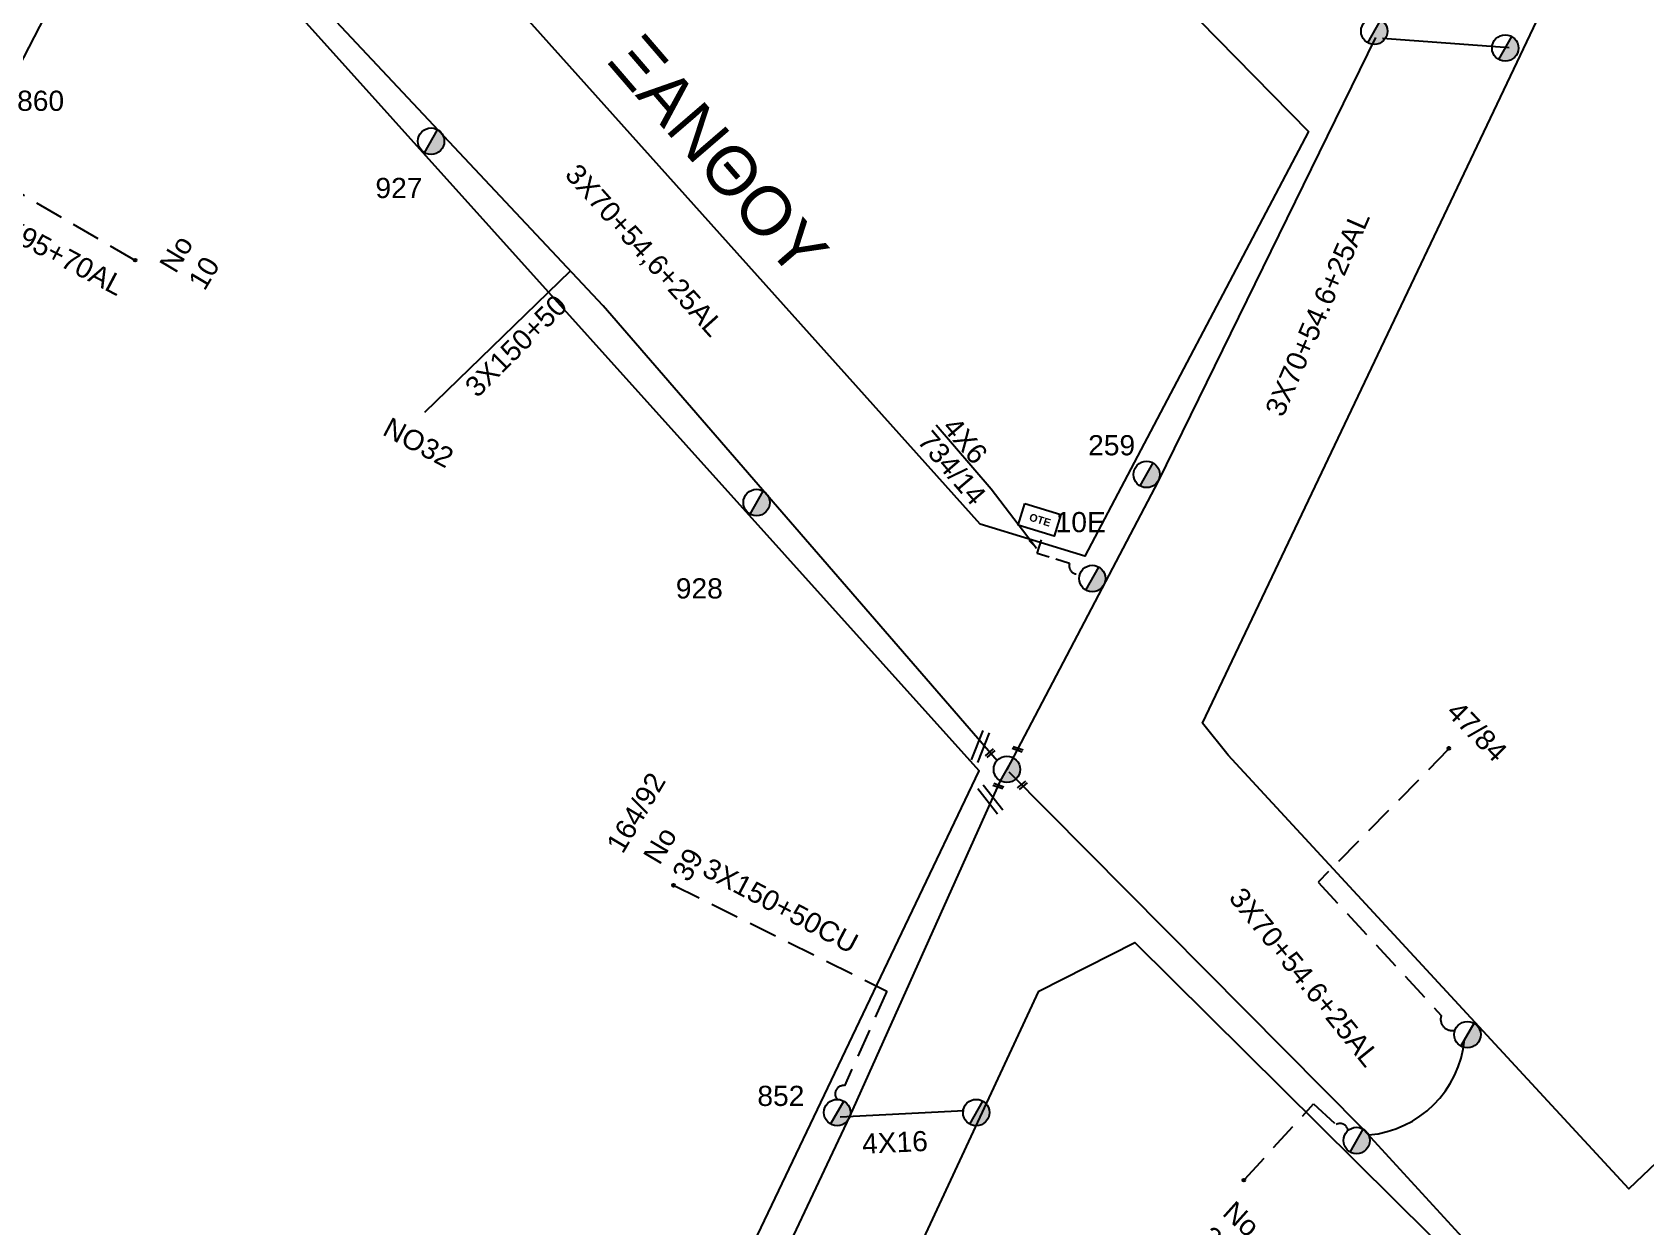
# Model space of a CAD drawing. Header units: millimetres. Extents: x 771 to 3391, y 686 to 1835.
# Drawn here: x 1559.8 to 1703.7, y 1215.3 to 1321.7 of the extents above; entities that cross this region are included whole.
import ezdxf

# ---------------------------------------------------------------- set-up
doc = ezdxf.new("R2010")
doc.units = ezdxf.units.MM
doc.linetypes.add('DASHED', pattern=[19.05, 12.7, -6.35])
for name, color, linetype in [('Pillar OTE', 7, 'Continuous'), ('Άγνωστα', 7, 'Continuous'), ('Εναέρια παροχή ΧΤ 4x16', 7, 'SYN_LINE'), ('Επιγραφές - Σχήματα', 7, 'Continuous'), ('Καλωδια ΧΤ  3X95+50', 7, 'Continuous'), ('Καλώδια ΧΤ   3x150+50CU', 7, 'DASHED'), ('Μηχανική τομή', 7, 'Continuous'), ('Στύλος ΦΜ', 7, 'Continuous'), ('Στύλος ΦΜ @ 1', 7, 'Continuous'), ('Συνδέσεις', 7, 'Continuous'), ('Συνεστραμμένα ΧΤ   3x70+54.6+25 AL', 7, 'SYN_LINE'), ('Τομή', 7, 'Continuous'), ('Υπόβαθρο ΔΕΗ', 7, 'Continuous'), ('Υπόγεια καλώδια Παροχών ΧΤ   4x6', 7, 'DASHED')]:
    doc.layers.add(name, color=color, linetype=linetype)
doc.styles.add('arial', font='ARIAL.TTF')
doc.styles.get("Standard").update_dxf_attribs({"font": 'ARIAL.TTF'})
doc.linetypes.add('SYN_LINE', pattern='A,0.5,-0.0001,["/\\/\\/\\/",Standard,S=0.1,R=0,X=0,Y=-0.05],-0.25', length=0.7501)
doc.dimstyles.new('ISO-25', dxfattribs={"dimtxt": 2.5, "dimasz": 2.5, "dimexe": 1.25, "dimexo": 0.625, "dimtad": 1, "dimtxsty": 'Standard', "dimcen": 2.5, "dimadec": 0, "dimazin": 0, "dimtfac": 1, "dimtmove": 0, "dimatfit": 3, "dimfxl": 1, "dimarcsym": 0})

# ---------------------------------------------------------------- blocks, each defined once
blk = doc.blocks.new('ΥΠΑΡΧΩΝ ΤΣΙΜΕΝΤΕΝΙΟΣ ΣΤΥΛΟΣ')
at = {"layer": 'Στύλος ΦΜ'}
blk.add_hatch(color=7, dxfattribs=at).paths.add_polyline_path([(-1.29, -2.28, 0.574793), (2.62, 0, 0.268822), (1.3, 2.27)])
at = {"layer": 'Στύλος ΦΜ', "color": 7}
blk.add_line((-1.29, -2.28), (1.3, 2.27), dxfattribs=at)
blk.add_circle((0, 0), 2.62, dxfattribs=at)
at = {"layer": 'Στύλος ΦΜ', "flags": 4}
for tag, p in [('ΑΡΙΘΜΟΣ', (-4.68, 8.05)), ('ΤΥΠΟΣ', (-4.91, 3.03))]:
    blk.add_attdef(tag, p, '', height=4, dxfattribs=at)
blk = doc.blocks.new('ΤΟΜΗ')
at = {"layer": 'Τομή', "ltscale": 40}
for p, q in [((-5.68, 0), (5.68, 0)), ((5.68, -2.33), (-5.68, -2.33))]:
    blk.add_line(p, q, dxfattribs=at)
blk = doc.blocks.new('ΜΗΧΑΝΙΚΗ ΤΟΜΗ')
at = {"layer": 'Μηχανική τομή', "ltscale": 40}
for p, q in [((-1.89, 0.78), (1.89, 0.78)), ((1.89, 0), (-1.89, 0))]:
    blk.add_line(p, q, dxfattribs=at)
blk = doc.blocks.new('_ΣΥΝΔΕΣΗ')
at = {"layer": 'Συνδέσεις', "linetype": 'SYN_LINE', "ltscale": 40}
blk.add_hatch(color=256, dxfattribs=at).paths.add_polyline_path([(0.5, -0.01, 1), (-0.5, -0.01, 1)])
at = {"layer": 'Συνδέσεις'}
blk.add_circle((0, -0.01), 0.5, dxfattribs=at)
blk = doc.blocks.new('PILLAR ΟΤΕ')
at = {"layer": 'Pillar OTE', "ltscale": 40}
blk.add_lwpolyline([(-3.31, 2.02), (3.39, 2.02), (3.39, -1.99), (-3.31, -1.99)], close=True, dxfattribs=at)
at = {"layer": 'Pillar OTE', "insert": (-1.81, 0.71), "char_height": 1.3575, "width": 109.961, "attachment_point": 1}
blk.add_mtext('{\\fArial|b1|i0|c161|p34;OTE}', dxfattribs=at)

msp = doc.modelspace()

# ---------------------------------------------------------------- linework, layer by layer
at = {"layer": 'Άγνωστα', "color": 1, "linetype": 'Continuous'}
msp.add_lwpolyline([(1680.25061, 1321.20254), (1691.55477, 1320.36445)], dxfattribs=at)
at = {"layer": 'Άγνωστα', "color": 154}
msp.add_lwpolyline([(1594.81388, 1287.83393), (1607.79616, 1300.43826)], dxfattribs=at)
at = {"layer": 'Άγνωστα', "color": 62, "linetype": 'DASHED', "ltscale": 0.2}
msp.add_lwpolyline([(1667.96843, 1219.41921), (1674.10836, 1226.13687), (1674.10836, 1226.13687), (1674.10836, 1226.13687), (1676.12614, 1224.29262, -0.534716605), (1677.1757, 1223.75538)], format="xyb", dxfattribs=at)
at = {"layer": 'Εναέρια παροχή ΧΤ 4x16', "color": 85, "linetype": 'SYN_LINE', "ltscale": 8}
msp.add_lwpolyline([(1631.86147, 1224.97435), (1642.92527, 1225.55356)], dxfattribs=at)
at = {"layer": 'Καλωδια ΧΤ  3X95+50', "color": 2, "linetype": 'DASHED', "ltscale": 0.2}
msp.add_lwpolyline([(1568.95633, 1301.38101), (1552.96967, 1310.67335), (1552.96967, 1310.67335), (1552.96967, 1310.67335), (1554.93525, 1314.4807, 0.389958528), (1555.81928, 1315.88961)], format="xyb", dxfattribs=at)
at = {"layer": 'Καλώδια ΧΤ   3x150+50CU', "color": 62, "linetype": 'DASHED', "ltscale": 0.2}
msp.add_lwpolyline([(1686.12751, 1257.73864), (1674.51084, 1245.90844), (1685.49923, 1234.02209, 0.614516805), (1686.73333, 1232.72682)], format="xyb", dxfattribs=at)
at = {"layer": 'Καλώδια ΧΤ   3x150+50CU', "color": 85, "linetype": 'DASHED', "ltscale": 0.2}
msp.add_lwpolyline([(1616.99524, 1245.63604), (1636.03007, 1236.18515), (1636.03007, 1236.18515), (1632.24675, 1227.75787, 0.691833374), (1631.58916, 1226.53922)], format="xyb", dxfattribs=at)
at = {"layer": 'Συνεστραμμένα ΧΤ   3x70+54.6+25 AL', "color": 5, "linetype": 'SYN_LINE', "ltscale": 20}
msp.add_lwpolyline([(1645.85873, 1256.7406), (1610.71556, 1297.32911), (1580.01348, 1330.02675), (1574.34822, 1353.07327), (1543.98205, 1380.10522), (1519.49596, 1401.45541), (1487.21329, 1428.35199), (1475.65301, 1424.52658)], dxfattribs=at)
at = {"layer": 'Συνεστραμμένα ΧΤ   3x70+54.6+25 AL', "color": 62, "linetype": 'SYN_LINE', "ltscale": 20}
for points in [[(1679.62116, 1321.24921), (1660.22809, 1281.69356), (1646.74347, 1255.97478)], [(1646.92578, 1255.77119), (1678.53359, 1223.88809), (1698.48994, 1202.12924)]]:
    msp.add_lwpolyline(points, dxfattribs=at)
at = {"layer": 'Συνεστραμμένα ΧΤ   3x70+54.6+25 AL', "color": 85, "linetype": 'SYN_LINE', "ltscale": 20}
msp.add_lwpolyline([(1578.95574, 1149.57241), (1601.16475, 1172.10849), (1615.64776, 1188.84458), (1632.72251, 1225.01943), (1646.16017, 1254.9516)], dxfattribs=at)
at = {"layer": 'Συνεστραμμένα ΧΤ   3x70+54.6+25 AL', "color": 62, "linetype": 'SYN_LINE', "ltscale": 15}
msp.add_arc((1678.16564, 1232.77885), 9.45579, 275.1633134, 354.406288, dxfattribs=at)
at = {"layer": 'Υπόβαθρο ΔΕΗ'}
for points in [[(1576.46743, 1353.55549), (1627.73378, 1451.68435), (1634.19703, 1451.98118), (1703.93009, 1375.60808), (1679.21281, 1324.1158), (1679.21281, 1324.1158), (1679.21281, 1324.1158), (1636.90039, 1366.67172), (1645.10894, 1374.47827), (1637.65346, 1383.3777), (1620.17367, 1367.35924), (1673.65377, 1312.88338), (1673.65377, 1312.88338), (1673.65377, 1312.88338), (1653.68213, 1274.98237), (1644.36477, 1277.84103), (1576.46743, 1353.55549)], [(1666.48739, 1257.24345), (1664.20009, 1260.09948), (1708.21996, 1352.57075), (1722.19852, 1354.14074), (1777.13804, 1289.76541), (1702.23966, 1218.56954), (1666.48739, 1257.24345)], [(1503.61632, 1212.26674), (1544.46417, 1178.81489), (1563.91894, 1203.36486), (1572.0391, 1196.48349), (1552.79068, 1172.46464), (1578.05571, 1151.64163), (1612.88402, 1190.12458), (1644.26566, 1255.85992), (1574.62746, 1333.25465), (1567.10545, 1335.24439), (1514.01592, 1232.40975), (1503.61632, 1212.26674)], [(1645.34873, 1280.97234), (1640.41605, 1286.68684)], [(1588.93597, 1142.8135), (1624.80134, 1183.00912), (1649.58254, 1236.19794), (1658.15555, 1240.51782), (1691.08554, 1207.90112), (1607.15451, 1128.08618), (1588.93597, 1142.8135)]]:
    msp.add_lwpolyline(points, dxfattribs=at)
at = {"layer": 'Υπόγεια καλώδια Παροχών ΧΤ   4x6', "color": 62, "linetype": 'DASHED', "ltscale": 0.1}
msp.add_lwpolyline([(1653.2688, 1273.44286, -0.615113068), (1652.32878, 1274.35159), (1649.44353, 1275.23681), (1650.00835, 1277.07773)], format="xyb", dxfattribs=at)

# ---------------------------------------------------------------- block references
at = {"layer": 'Pillar OTE', "xscale": 0.5, "yscale": 0.5, "zscale": 0.5, "rotation": 342.9434605091374}
msp.add_blockref('PILLAR ΟΤΕ', (1649.62766, 1278.23097), dxfattribs=at)
at = {"layer": 'Μηχανική τομή'}
for p, xscale, yscale, zscale, rotation in [((1645.31304, 1257.33896), 0.249999999999919, 0.249999999999919, 0.249999999999919, 40.56615340063241), ((1647.66778, 1257.68193), 0.2500000000001928, 0.2500000000001928, 0.2500000000001928, 340.1919645374408), ((1645.94247, 1254.39128), 0.2500000000001928, 0.2500000000001928, 0.2500000000001928, 340.1919645374408), ((1648.18651, 1254.47935), 0.249999999999919, 0.249999999999919, 0.249999999999919, 40.56615340063241)]:
    msp.add_blockref('ΜΗΧΑΝΙΚΗ ΤΟΜΗ', p, dxfattribs=dict(at, xscale=xscale, yscale=yscale, zscale=zscale, rotation=rotation))
at = {"layer": 'Στύλος ΦΜ @ 1', "ltscale": 40}
ref = msp.add_blockref('ΥΠΑΡΧΩΝ ΤΣΙΜΕΝΤΕΝΙΟΣ ΣΤΥΛΟΣ', (1679.51829, 1321.82256), dxfattribs=dict(at, xscale=0.4499999999998181, yscale=0.4499999999998181, zscale=0.4499999999998181))
ref.add_attrib('ΤΥΠΟΣ', '860', (1676.44042, 1326.76768), dxfattribs={"layer": 'Στύλος ΦΜ', "height": 1.8, "flags": 4})
at = {"layer": 'Στύλος ΦΜ @ 1', "ltscale": 40, "xscale": 0.4499999999998181, "yscale": 0.4499999999998181, "zscale": 0.4499999999998181}
for p in [(1691.20479, 1320.32503), (1646.7412, 1255.97607), (1687.83549, 1232.31163), (1644.00597, 1225.36147), (1677.94802, 1222.8662)]:
    msp.add_blockref('ΥΠΑΡΧΩΝ ΤΣΙΜΕΝΤΕΝΙΟΣ ΣΤΥΛΟΣ', p, dxfattribs=at)
at = {"layer": 'Στύλος ΦΜ @ 1', "ltscale": 40}
ref = msp.add_blockref('ΥΠΑΡΧΩΝ ΤΣΙΜΕΝΤΕΝΙΟΣ ΣΤΥΛΟΣ', (1555.64403, 1317.05427), dxfattribs=dict(at, xscale=0.4499999999998181, yscale=0.4499999999998181, zscale=0.4499999999998181))
ref.add_attrib('ΤΥΠΟΣ', '860', (1558.42196, 1314.71867), dxfattribs={"layer": 'Στύλος ΦΜ', "height": 1.8, "flags": 4})
ref = msp.add_blockref('ΥΠΑΡΧΩΝ ΤΣΙΜΕΝΤΕΝΙΟΣ ΣΤΥΛΟΣ', (1595.36187, 1312.01064), dxfattribs=dict(at, xscale=0.4499999999998181, yscale=0.4499999999998181, zscale=0.4499999999998181))
ref.add_attrib('ΤΥΠΟΣ', '927', (1590.39451, 1306.94103), dxfattribs={"layer": 'Στύλος ΦΜ', "height": 1.8, "flags": 4})
ref = msp.add_blockref('ΥΠΑΡΧΩΝ ΤΣΙΜΕΝΤΕΝΙΟΣ ΣΤΥΛΟΣ', (1659.20981, 1282.28538), dxfattribs=dict(at, xscale=0.4499999999998181, yscale=0.4499999999998181, zscale=0.4499999999998181))
ref.add_attrib('ΤΥΠΟΣ', '259', (1653.98781, 1283.99006), dxfattribs={"layer": 'Στύλος ΦΜ', "height": 1.8, "flags": 4})
ref = msp.add_blockref('ΥΠΑΡΧΩΝ ΤΣΙΜΕΝΤΕΝΙΟΣ ΣΤΥΛΟΣ', (1624.40236, 1279.77836), dxfattribs=dict(at, xscale=0.4499999999998181, yscale=0.4499999999998181, zscale=0.4499999999998181))
ref.add_attrib('ΤΥΠΟΣ', '928', (1617.19721, 1271.22194), dxfattribs={"layer": 'Στύλος ΦΜ', "height": 1.8, "flags": 4})
ref = msp.add_blockref('ΥΠΑΡΧΩΝ ΤΣΙΜΕΝΤΕΝΙΟΣ ΣΤΥΛΟΣ', (1654.36046, 1273.0008), dxfattribs=dict(at, xscale=0.4499999999998181, yscale=0.4499999999998181, zscale=0.4499999999998181))
ref.add_attrib('ΑΡΙΘΜΟΣ', '10Ε', (1651.0886, 1277.13411), dxfattribs={"layer": 'Στύλος ΦΜ', "height": 1.8, "flags": 4})
ref = msp.add_blockref('ΥΠΑΡΧΩΝ ΤΣΙΜΕΝΤΕΝΙΟΣ ΣΤΥΛΟΣ', (1631.5955, 1225.36147), dxfattribs=dict(at, xscale=0.4499999999998181, yscale=0.4499999999998181, zscale=0.4499999999998181))
ref.add_attrib('ΤΥΠΟΣ', '852', (1624.47516, 1225.95089), dxfattribs={"layer": 'Στύλος ΦΜ', "height": 1.8, "flags": 4})
at = {"layer": 'Συνδέσεις', "xscale": 0.25, "yscale": 0.25, "zscale": 0.25}
for p in [(1568.95615, 1301.39324), (1686.18239, 1257.85422), (1616.99524, 1245.63604), (1667.88935, 1219.32624)]:
    msp.add_blockref('_ΣΥΝΔΕΣΗ', p, dxfattribs=at)
at = {"layer": 'Τομή'}
for p, xscale, yscale, zscale, rotation in [((1644.64446, 1257.91752), 0.2499999999998873, 0.2499999999998873, 0.2499999999998873, 248.1909067709115), ((1645.49533, 1253.47066), 0.2499999999999669, 0.2499999999999669, 0.2499999999999669, 308.1680509152084)]:
    msp.add_blockref('ΤΟΜΗ', p, dxfattribs=dict(at, xscale=xscale, yscale=yscale, zscale=zscale, rotation=rotation))

# ---------------------------------------------------------------- texts
at = {"ltscale": 40, "insert": (1614.23923, 1321.91862), "char_height": 4, "width": 64.8866414, "attachment_point": 1, "rotation": 310.7105004, "style": 'arial'}
msp.add_mtext('{\\H1.083x;ΞANΘOY}', dxfattribs=at)
at = {"layer": 'Άγνωστα', "color": 7, "char_height": 1.8, "attachment_point": 1}
for s, insert, rotation in [('3X95+70AL', (1556.51755, 1305.93243), 332.0897021), ('3X150+50', (1598.21224, 1290.32294), 44.919854), ('NO32', (1591.7545, 1287.46075), 332.0897021), ('4Χ6', (1642.25853, 1287.60607), 310.4719121), ('734/14', (1640.03528, 1286.38812), 310.4719121), ('47/84', (1687.15059, 1262.24616), 314.3394506), ('3X150+50CU', (1620.26965, 1248.16966), 332.0897021)]:
    msp.add_mtext_dynamic_manual_height_columns(s, width=1.8, gutter_width=12.5, heights=[0.04535], dxfattribs=dict(at, insert=insert, rotation=rotation))
at = {"layer": 'Άγνωστα', "color": 7}
note = msp.add_mtext_dynamic_manual_height_columns('Νο ', width=1.8, gutter_width=1.73903, heights=[0.04535, 0], dxfattribs=dict(at, insert=(1569.21012, 1298.00243), char_height=1.8, attachment_point=1, rotation=59.224219))
for column, words in zip(note.columns.linked_columns, ['10']):
    column.text = words
note = msp.add_mtext_dynamic_manual_height_columns('164/92\\P', width=1.8, gutter_width=1.89986, heights=[0.04535, 0], dxfattribs=dict(at, insert=(1609.02164, 1246.09099), char_height=1.8, attachment_point=1, rotation=59.3765715))
note = msp.add_mtext_dynamic_manual_height_columns('No \\P', width=1.8, gutter_width=1.89986, heights=[0.04535, 0], dxfattribs=dict(at, insert=(1612.30552, 1245.08505), char_height=1.8, attachment_point=1, rotation=59.3765715))
for column, words in zip(note.columns.linked_columns, ['39']):
    column.text = words
note = msp.add_mtext_dynamic_manual_height_columns('No ', width=1.8, gutter_width=1.62563, heights=[0.04535, 0], dxfattribs=dict(at, insert=(1664.52721, 1219.90271), char_height=1.8, attachment_point=1, rotation=318.0483222))
for column, words in zip(note.columns.linked_columns, ['22']):
    column.text = words
at = {"layer": 'Εναέρια παροχή ΧΤ 4x16', "color": 7, "insert": (1633.77362, 1223.47307), "char_height": 1.8, "attachment_point": 1, "rotation": 2.6062645}
msp.add_mtext_dynamic_manual_height_columns('4X16', width=1.8, gutter_width=12.5, heights=[0.04535], dxfattribs=at)
at = {"layer": 'Συνεστραμμένα ΧΤ   3x70+54.6+25 AL', "color": 7, "char_height": 1.8, "attachment_point": 1}
for s, insert, rotation in [('3X70+54,6+25AL', (1608.54412, 1310.16758), 312.012385), ('3X70+54.6+25AL', (1669.71631, 1288.02224), 66.4929603), ('3X70+54.6+25AL', (1667.85936, 1245.62545), 308.9160193)]:
    msp.add_mtext_dynamic_manual_height_columns(s, width=1.8, gutter_width=12.5, heights=[0.04535], dxfattribs=dict(at, insert=insert, rotation=rotation))

# ---------------------------------------------------------------- leaders
at = {"layer": 'Επιγραφές - Σχήματα', "ltscale": 40}
msp.add_leader([(1649.37183, 1275.66757), (1645.34873, 1280.97234)], dimstyle='ISO-25', override={"dimasz": 1, "dimtad": 0}, dxfattribs=at)

doc.saveas('drawing.dxf')
